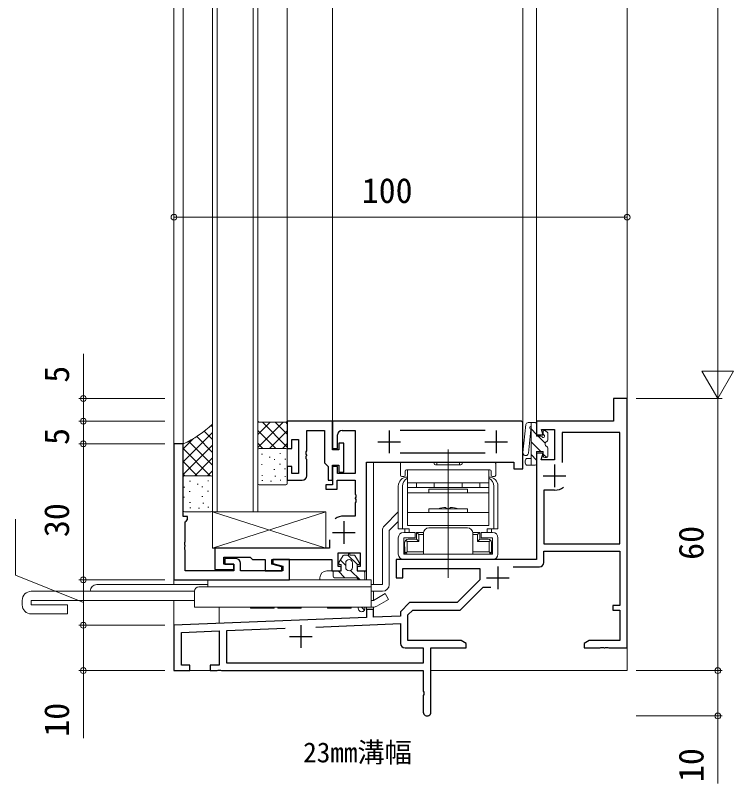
# Model space of a CAD drawing. Units: millimetres, scale not verified. Extents: x -793 to 793, y -564 to 564.
# Drawn here: x -640.8 to -482.3, y -311.3 to -141.9 of the extents above; entities that cross this region are included whole.
import ezdxf
from ezdxf.enums import TextEntityAlignment as Align

# ---------------------------------------------------------------- set-up
doc = ezdxf.new("R2010")
doc.units = ezdxf.units.MM
doc.header["$LTSCALE"] = 2
doc.layers.add('0-1_USER1', color=92, linetype='Continuous')
doc.layers.add('0-2_YKK_11', color=134, linetype='Continuous')
for name, color, linetype, lineweight in [('0-3_YKK_12', 40, 'Continuous', 18), ('0-4_YKK_13', 120, 'Continuous', 18), ('0-6_YKK_D', 200, 'Continuous', 18)]:
    doc.layers.add(name, color=color, linetype=linetype, lineweight=lineweight)
doc.styles.add('ＭＳ ゴシック', font='')
doc.styles.get('ＭＳ ゴシック').set_extended_font_data('MS Gothic')

msp = doc.modelspace()

# ---------------------------------------------------------------- linework, layer by layer
at = {"layer": '0-2_YKK_11'}
for p, q in [((-558.299, -233.4), (-558.299, -238.4)), ((-555.899, -233.33), (-537.099, -233.33)), ((-534.699, -233.4), (-534.699, -238.4)), ((-560.799, -235.9), (-555.799, -235.9)), ((-537.199, -235.9), (-532.199, -235.9)), ((-537.099, -238.47), (-555.899, -238.47)), ((-521.8, -240.9), (-521.8, -245.9)), ((-524.3, -243.4), (-519.3, -243.4)), ((-568.299, -253.4), (-568.299, -258.4)), ((-570.799, -255.9), (-565.799, -255.9)), ((-534.3, -263.4), (-534.3, -268.4)), ((-530.937, -263.53), (-525.17, -263.53)), ((-536.8, -265.9), (-531.8, -265.9)), ((-577.8, -276.4), (-577.8, -281.4)), ((-580.3, -278.9), (-575.3, -278.9))]:
    msp.add_line(p, q, dxfattribs=at)
for points in [[(-524.17, -262.53), (-524.17, -260.03), (-507.43, -260.03), (-507.43, -272.03), (-508.93, -272.03), (-508.93, -273.03), (-507.43, -273.03), (-507.43, -279.77), (-514.209, -279.77), (-515.3, -280.4), (-515.3, -281.4), (-511.758, -281.4), (-511.575, -281.28), (-511.025, -281.28), (-510.842, -281.4), (-510.758, -281.4), (-510.575, -281.28), (-510.025, -281.28), (-509.842, -281.4), (-505.8, -281.4), (-505.8, -226.4), (-508.8, -226.4), (-508.8, -231.4), (-525.8, -231.4), (-525.8, -234.4), (-524.3, -234.4), (-524.69, -233.2), (-521.8, -233.2), (-521.8, -239.9), (-524.787, -239.9), (-524.3, -238.4), (-525.8, -238.4), (-525.8, -261.9), (-556.8, -261.9), (-556.8, -265.9), (-555.3, -265.9), (-555.3, -263.9), (-538.3, -263.9), (-538.3, -266.4), (-543.3, -271.4)], [(-571.499, -257.55), (-571.499, -259.4), (-596.799, -259.4), (-596.799, -264.1), (-592.599, -264.1), (-592.599, -262.9), (-594.799, -262.9), (-594.799, -261.4), (-588.999, -261.4), (-588.799, -261.6), (-588.499, -261.9), (-585.699, -261.9), (-585.699, -264.4), (-581.999, -264.4), (-581.999, -263.5), (-584.199, -262.911), (-584.199, -261.9), (-570.999, -261.9), (-570.999, -264.4), (-568.899, -264.4), (-568.899, -263.4), (-569.599, -263.4), (-569.599, -260.4), (-564.699, -260.4), (-564.699, -263.4), (-565.399, -263.4), (-565.399, -264.4), (-563.299, -264.4), (-563.299, -240.4), (-530.799, -240.4), (-530.799, -241.9), (-528.799, -241.9), (-528.799, -231.7), (-529.099, -231.4)], [(-570.799, -231.4), (-580.799, -231.4), (-580.799, -237.4), (-579.799, -237.4), (-579.799, -235.4), (-578.299, -235.4), (-578.299, -242.9), (-579.799, -242.9), (-579.799, -241.4), (-580.799, -241.4), (-580.799, -244.4), (-577.499, -244.4)], [(-576.499, -243.4), (-576.499, -239.858), (-576.619, -239.675), (-576.619, -239.125), (-576.499, -238.942), (-576.499, -238.858), (-576.619, -238.675), (-576.619, -238.125), (-576.499, -237.942), (-576.499, -233.4), (-572.599, -233.4), (-572.599, -240.6), (-572.099, -241.1), (-571.799, -241.4), (-571.799, -244.4), (-570.799, -244.4), (-570.799, -241.1), (-569.399, -241.1), (-569.399, -242.6), (-568.299, -242.6), (-568.299, -236.2), (-569.399, -236.2), (-569.399, -237.7), (-570.799, -237.7), (-570.799, -231.4)], [(-529.099, -231.4), (-570.799, -231.4), (-570.799, -237.4), (-569.699, -237.4), (-569.699, -234.4)], [(-568.699, -233.4), (-565.799, -233.4), (-565.799, -242.9), (-569.699, -242.9), (-569.699, -241.4), (-570.799, -241.4), (-570.799, -245.4), (-572.299, -245.4), (-572.299, -246.4), (-569.799, -246.4), (-569.799, -244.4), (-565.799, -244.4), (-565.799, -247.442), (-565.679, -247.625), (-565.679, -248.175), (-565.799, -248.358), (-565.799, -248.442), (-565.679, -248.625), (-565.679, -249.175), (-565.799, -249.358), (-565.799, -252.3), (-568.299, -252.3)], [(-521.8, -246.6), (-524.17, -246.6), (-524.17, -258.4), (-507.43, -258.4), (-507.43, -233.9), (-520.17, -233.9), (-520.17, -240.48)], [(-605.799, -236.4), (-605.799, -266.4), (-580.299, -266.4), (-580.299, -261.9), (-583.999, -261.9), (-583.999, -262.8), (-581.799, -263.389), (-581.799, -264.4), (-591.099, -264.4), (-591.099, -262.7)], [(-592.099, -261.7), (-594.599, -261.7), (-594.599, -262.9), (-592.599, -262.9), (-592.599, -264.4), (-603.299, -264.4), (-603.299, -259.858), (-603.419, -259.675), (-603.419, -259.125), (-603.299, -258.942), (-603.299, -258.858), (-603.419, -258.675), (-603.419, -258.125), (-603.299, -257.942), (-603.299, -253.6), (-603.099, -253.4), (-602.799, -253.1), (-602.799, -252.4), (-603.799, -252.4), (-603.799, -236.4), (-605.799, -236.4)], [(-549.1, -295.55), (-549.1, -281.4), (-541.3, -281.4), (-541.3, -280.4), (-542.391, -279.77), (-554.17, -279.77), (-554.17, -274.075), (-553.125, -273.03), (-542.625, -273.03), (-537.595, -268), (-535.85, -268)], [(-543.3, -271.4), (-553.8, -271.4), (-555.8, -273.4), (-555.8, -274.4), (-561.8, -274.64), (-561.8, -272.9), (-563.3, -272.9), (-563.3, -274.7), (-605.8, -276.4), (-605.8, -286.4), (-602.3, -286.4), (-602.3, -285.2), (-604.17, -285.2), (-604.17, -277.966), (-595.8, -277.631), (-595.8, -285.2), (-597.8, -285.2), (-597.8, -286.4), (-596.258, -286.4), (-596.075, -286.28), (-595.525, -286.28), (-595.342, -286.4), (-550.8, -286.4), (-550.8, -290.941), (-550.68, -291.125), (-550.68, -291.675), (-550.8, -291.858), (-550.8, -295.55)], [(-574.494, -276.779), (-555.8, -276.031), (-555.8, -280.4)], [(-554.8, -281.4), (-550.8, -281.4), (-550.8, -284.77), (-594.17, -284.77), (-594.17, -277.566), (-581.265, -277.05)]]:
    msp.add_lwpolyline(points, dxfattribs=at)
for centre, radius, start, end in [((-568.699, -234.4), 1, 90.00001, 179.99999), ((-577.499, -243.4), 1, 270.00001, 359.99993), ((-521.8, -243.4), 3.2, 270.00001, 308.36652), ((-568.299, -255.9), 3.6, 90.00003, 123.05574), ((-592.099, -262.7), 1, 0.00001, 89.99999), ((-525.17, -262.53), 1, 270.00001, 359.99999), ((-554.8, -280.4), 1, 180.00001, 269.99999), ((-549.95, -295.55), 0.85, 179.99999, 0.00001)]:
    msp.add_arc(centre, radius, start, end, dxfattribs=at)
at = {"layer": '0-3_YKK_12'}
for p, q in [((-605.799, -236.7), (-605.799, -22.9)), ((-603.799, -236.7), (-603.799, -22.9)), ((-597.299, -251.402), (-597.299, -22.9)), ((-596.299, -251.402), (-596.299, -22.9)), ((-588.299, -251.402), (-588.299, -22.9)), ((-587.299, -251.402), (-587.299, -22.9)), ((-580.799, -231.7), (-580.799, -22.9)), ((-570.799, -231.7), (-570.799, -22.9)), ((-528.799, -231.7), (-528.799, -22.9)), ((-525.799, -231.7), (-525.799, -22.9)), ((-505.799, -226.7), (-505.799, -22.9)), ((-605.799, -236.4), (-603.799, -236.4)), ((-561.8, -267.4), (-561.8, -240.4)), ((-587.299, -251.402), (-597.299, -251.402)), ((-563.3, -266.4), (-563.3, -264.119)), ((-573.599, -265.9), (-573.599, -266.4)), ((-569.199, -264.4), (-572.099, -264.4)), ((-605.799, -266.1), (-605.799, -267.4)), ((-605.799, -266.4), (-573.599, -266.4)), ((-561.8, -270.9), (-561.8, -268.9)), ((-605.799, -270.9), (-605.799, -286.4)), ((-595.799, -272.4), (-595.799, -276)), ((-563.3, -273.2), (-563.3, -272.4)), ((-561.8, -273.2), (-561.8, -272.365)), ((-505.799, -280.9), (-505.799, -286.4)), ((-605.799, -286.4), (-597.499, -286.4)), ((-549.1, -286.4), (-505.799, -286.4))]:
    msp.add_line(p, q, dxfattribs=at)
msp.add_arc((-572.099, -265.9), 1.5, 90, 180, dxfattribs=at)
at = {"layer": '0-4_YKK_13'}
for p, q in [((-597.298, -243.7), (-597.298, -232.005)), ((-587.299, -237.7), (-587.299, -231.4)), ((-587.299, -237.172), (-581.727, -231.6)), ((-587.299, -234.344), (-584.555, -231.6)), ((-580.799, -237.099), (-586.298, -231.6)), ((-580.799, -234.271), (-583.47, -231.6)), ((-580.799, -231.942), (-581.142, -231.6)), ((-580.799, -231.4), (-580.998, -231.6)), ((-580.799, -237.7), (-580.799, -231.4)), ((-528.136, -232.148), (-528.784, -238.31)), ((-526.097, -231.7), (-527.639, -231.7)), ((-526.997, -231.7), (-526.997, -241.1)), ((-525.797, -234.7), (-525.797, -232)), ((-603.798, -240.344), (-597.298, -233.844)), ((-597.298, -235.443), (-599.136, -233.605)), ((-597.298, -232.614), (-597.61, -232.302)), ((-583.327, -237.4), (-587.299, -233.428)), ((-584.698, -237.4), (-580.799, -233.501)), ((-527.051, -233.304), (-527.59, -238.436)), ((-525.797, -234.304), (-526.997, -233.104)), ((-524.297, -234.18), (-524.297, -233.7)), ((-523.385, -233.888), (-523.785, -233.488)), ((-603.798, -237.515), (-601.497, -235.214)), ((-597.298, -238.271), (-600.791, -234.779)), ((-524.817, -234.7), (-525.797, -234.7)), ((-523.872, -236.229), (-525.402, -234.7)), ((-523.297, -235.551), (-523.297, -234.1)), ((-603.799, -236.4), (-603.799, -243.7)), ((-603.796, -243.169), (-597.298, -236.672)), ((-597.298, -241.099), (-602.583, -235.815)), ((-586.155, -237.4), (-587.299, -236.256)), ((-581.87, -237.4), (-580.799, -236.329)), ((-524.83, -238.1), (-526.997, -235.933)), ((-597.826, -243.4), (-603.796, -237.431)), ((-587.299, -237.7), (-587.299, -245.1)), ((-586.999, -237.4), (-581.099, -237.4)), ((-586.47, -238.636), (-586.27, -238.636)), ((-582.463, -238.54), (-582.263, -238.54)), ((-580.799, -237.7), (-580.799, -245.1)), ((-545.299, -237.606), (-545.299, -244.894)), ((-525.797, -239.961), (-526.997, -238.761)), ((-525.797, -238.1), (-525.797, -240.8)), ((-524.297, -238.1), (-525.797, -238.1)), ((-524.297, -239.1), (-524.297, -238.1)), ((-523.536, -239.394), (-524.297, -238.633)), ((-523.297, -239.1), (-523.297, -237.249)), ((-600.655, -243.4), (-603.798, -240.256)), ((-599.548, -241.75), (-597.298, -239.5)), ((-584.767, -239.287), (-584.567, -239.287)), ((-583.715, -239.839), (-583.515, -239.839)), ((-581.308, -239.743), (-581.108, -239.743)), ((-555.499, -240.4), (-548.699, -240.4)), ((-547.799, -241), (-547.799, -240.5)), ((-547.799, -240.5), (-542.799, -240.5)), ((-545.299, -238.935), (-545.299, -249.417)), ((-545.299, -244.606), (-545.299, -239.948)), ((-545.299, -251), (-545.299, -240)), ((-545.299, -240.525), (-545.299, -263.569)), ((-542.799, -241), (-542.799, -240.5)), ((-541.899, -240.4), (-535.099, -240.4)), ((-528.297, -240.6), (-528.297, -240.1)), ((-526.997, -239.6), (-527.797, -239.6)), ((-523.997, -239.4), (-523.597, -239.4)), ((-601.198, -243.4), (-599.512, -241.714)), ((-586.518, -240.922), (-586.318, -240.922)), ((-583.763, -242.029), (-583.563, -242.029)), ((-582.512, -240.826), (-582.312, -240.826)), ((-581.405, -241.86), (-581.205, -241.86)), ((-555.799, -240.7), (-555.799, -243.3)), ((-536.099, -242.1), (-554.499, -242.1)), ((-542.499, -241), (-548.099, -241)), ((-547.799, -241), (-542.799, -241)), ((-534.799, -240.7), (-534.799, -243.3)), ((-526.097, -241.1), (-527.797, -241.1)), ((-603.799, -243.7), (-603.799, -251.1)), ((-603.513, -243.37), (-603.798, -243.085)), ((-603.499, -243.4), (-597.599, -243.4)), ((-598.37, -243.4), (-597.298, -242.329)), ((-597.299, -243.7), (-597.299, -251.1)), ((-586.446, -243.352), (-586.246, -243.352)), ((-583.522, -243.483), (-583.322, -243.483)), ((-581.357, -243.556), (-581.157, -243.556)), ((-555.499, -243.6), (-555.099, -243.6)), ((-554.799, -242.4), (-554.799, -243.3)), ((-535.799, -243.3), (-535.799, -242.4)), ((-535.099, -243.6), (-535.499, -243.6)), ((-602.371, -244.636), (-602.171, -244.636)), ((-600.668, -245.287), (-600.468, -245.287)), ((-598.364, -244.54), (-598.164, -244.54)), ((-586.999, -245.4), (-581.099, -245.4)), ((-586.405, -244.473), (-586.205, -244.473)), ((-584.464, -244.58), (-584.264, -244.58)), ((-582.398, -244.377), (-582.198, -244.377)), ((-556.299, -245.7), (-556.299, -255.1)), ((-555.349, -245.7), (-555.349, -255.1)), ((-554.299, -245), (-536.299, -245)), ((-548.399, -246), (-548.399, -245)), ((-545.299, -245.663), (-545.299, -254.236)), ((-542.199, -246), (-542.199, -245)), ((-538.299, -246), (-538.299, -245)), ((-535.249, -245.7), (-535.249, -255.1)), ((-534.299, -245.7), (-534.299, -255.1)), ((-603.622, -245.935), (-603.422, -245.935)), ((-602.419, -246.922), (-602.219, -246.922)), ((-599.616, -245.839), (-599.416, -245.839)), ((-598.413, -246.826), (-598.213, -246.826)), ((-554.299, -247.2), (-536.299, -247.2)), ((-538.299, -246), (-552.299, -246)), ((-549.549, -246.4), (-541.049, -246.4)), ((-545.299, -256.165), (-545.299, -246.611)), ((-541.049, -246.4), (-541.049, -247.2)), ((-603.67, -248.125), (-603.47, -248.125)), ((-599.664, -248.029), (-599.464, -248.029)), ((-545.299, -248.9), (-545.299, -265.9)), ((-602.347, -249.352), (-602.147, -249.352)), ((-602.306, -250.473), (-602.106, -250.473)), ((-600.365, -250.58), (-600.165, -250.58)), ((-599.423, -249.483), (-599.223, -249.483)), ((-598.299, -250.377), (-598.099, -250.377)), ((-545.849, -250.4), (-545.549, -250.7)), ((-545.549, -250.7), (-545.049, -250.7)), ((-545.299, -258.464), (-545.299, -250.155)), ((-544.749, -250.4), (-545.049, -250.7)), ((-603.499, -251.4), (-597.599, -251.4)), ((-597.299, -251.396), (-572.299, -259.4)), ((-572.299, -251.396), (-597.299, -259.4)), ((-556.299, -251.4), (-559.36, -254.461)), ((-554.299, -251.5), (-536.299, -251.5)), ((-545.299, -262.402), (-545.299, -251.181)), ((-556.299, -253.521), (-558.299, -255.521)), ((-559.799, -255.521), (-559.799, -267.4)), ((-558.299, -255.521), (-558.299, -267.4)), ((-553.919, -255.1), (-556.299, -255.1)), ((-554.869, -255.1), (-554.869, -255.9)), ((-553.919, -255.9), (-553.919, -255.1)), ((-541.049, -254.9), (-549.549, -254.9)), ((-536.679, -255.1), (-534.299, -255.1)), ((-536.679, -255.1), (-536.679, -255.9)), ((-535.729, -255.1), (-535.729, -255.9)), ((-556.299, -257.1), (-556.299, -260.7)), ((-555.099, -257.1), (-555.099, -260.7)), ((-552.549, -257.1), (-555.099, -257.1)), ((-552.299, -257.4), (-554.149, -257.4)), ((-552.299, -255.9), (-550.749, -255.9)), ((-552.299, -257.4), (-552.299, -255.9)), ((-552.299, -255.9), (-551.799, -256.4)), ((-552.299, -257.4), (-551.799, -257.9)), ((-551.799, -256.4), (-551.799, -257.9)), ((-551.799, -256.4), (-550.749, -256.4)), ((-550.749, -256.1), (-550.749, -260.7)), ((-539.849, -255.9), (-538.299, -255.9)), ((-539.849, -256.1), (-539.849, -260.7)), ((-539.849, -256.4), (-538.799, -256.4)), ((-538.799, -256.4), (-538.299, -255.9)), ((-538.799, -256.4), (-538.799, -257.9)), ((-538.299, -257.4), (-538.799, -257.9)), ((-538.299, -257.4), (-538.299, -255.9)), ((-536.449, -257.4), (-538.299, -257.4)), ((-538.049, -255.9), (-538.049, -257.1)), ((-538.049, -255.9), (-535.499, -255.9)), ((-535.499, -257.1), (-538.049, -257.1)), ((-535.499, -257.1), (-535.499, -260.7)), ((-534.299, -260.7), (-534.299, -257.1)), ((-554.949, -260.7), (-554.949, -258.7)), ((-554.899, -258.1), (-554.849, -258.1)), ((-554.849, -260), (-554.849, -259.1)), ((-554.349, -257.9), (-554.644, -257.605)), ((-554.349, -260.2), (-554.349, -257.9)), ((-554.349, -257.9), (-551.799, -257.9)), ((-536.249, -257.9), (-538.799, -257.9)), ((-536.249, -257.9), (-535.954, -257.605)), ((-536.249, -260.2), (-536.249, -257.9)), ((-535.699, -258.1), (-535.749, -258.1)), ((-535.699, -259.1), (-535.749, -259.1)), ((-535.749, -260), (-535.749, -259.1)), ((-535.699, -258.1), (-535.699, -259.1)), ((-535.649, -258.7), (-535.649, -260.7)), ((-567.403, -260.9), (-565.303, -263)), ((-555.099, -260.7), (-535.499, -260.7)), ((-554.949, -260.7), (-552.999, -260.7)), ((-554.349, -260.2), (-554.644, -260.495)), ((-554.349, -260.2), (-550.749, -260.2)), ((-550.749, -260.7), (-554.149, -260.7)), ((-552.999, -260.7), (-537.599, -260.7)), ((-539.849, -260.2), (-536.249, -260.2)), ((-536.449, -260.7), (-539.849, -260.7)), ((-537.599, -260.7), (-535.649, -260.7)), ((-536.249, -260.2), (-535.954, -260.495)), ((-569.402, -262.538), (-568.438, -261.038)), ((-569.086, -262.046), (-567.899, -263.232)), ((-567.899, -263.65), (-567.899, -262.65)), ((-566.399, -262.65), (-566.399, -263.65)), ((-555.099, -261.9), (-535.499, -261.9)), ((-566.812, -264.32), (-564.732, -266.4)), ((-570.649, -265.6), (-570.649, -264.7)), ((-565.649, -265.9), (-570.349, -265.9)), ((-569.56, -264.4), (-568.06, -265.9)), ((-563.899, -264.404), (-563.654, -264.649)), ((-563.65, -265.907), (-563.674, -266.4)), ((-563.649, -264.7), (-563.649, -265.893)), ((-622.799, -267.4), (-598.299, -267.4)), ((-598.299, -267.9), (-598.299, -266.4)), ((-562.299, -266.4), (-598.299, -266.4)), ((-562.299, -266.4), (-562.299, -272.4)), ((-562.299, -267.4), (-559.799, -267.4)), ((-601.299, -268.9), (-637.299, -268.9)), ((-601.299, -272.4), (-601.299, -268.9)), ((-601.299, -268.9), (-601.299, -270.9)), ((-598.299, -267.9), (-600.299, -267.9)), ((-562.299, -267.9), (-598.299, -267.9)), ((-562.299, -268.9), (-559.799, -268.9)), ((-639.299, -271.9), (-639.299, -270.9)), ((-637.299, -271.8), (-637.299, -271)), ((-601.299, -270.9), (-637.199, -270.9)), ((-562.299, -270.9), (-561.799, -270.9)), ((-561.049, -272.199), (-558.451, -270.699)), ((-637.199, -271.9), (-629.299, -271.9)), ((-629.299, -273.9), (-629.299, -271.9)), ((-562.299, -272.4), (-601.299, -272.4)), ((-588.899, -272.4), (-588.899, -272.6)), ((-583.699, -272.4), (-588.899, -272.4)), ((-583.699, -272.6), (-588.899, -272.6)), ((-583.699, -272.4), (-583.699, -272.6)), ((-582.899, -272.4), (-582.899, -272.6)), ((-577.699, -272.4), (-582.899, -272.4)), ((-577.699, -272.6), (-582.899, -272.6)), ((-577.699, -272.4), (-577.699, -272.6)), ((-571.899, -272.4), (-571.899, -272.6)), ((-566.699, -272.6), (-571.899, -272.6)), ((-566.699, -272.4), (-566.699, -272.6)), ((-565.149, -272.65), (-565.149, -272.4)), ((-564.388, -272.4), (-563.755, -273.034)), ((-562.299, -272.4), (-561.799, -272.4)), ((-637.299, -273.9), (-629.299, -273.9))]:
    msp.add_line(p, q, dxfattribs=at)
for points in [[(-587.3, -231.4), (-587.1, -231.6), (-580.998, -231.6)], [(-536.299, -246), (-536.299, -242.1), (-554.299, -242.1), (-554.299, -246)], [(-538.299, -245), (-552.299, -245), (-552.299, -246)], [(-541.049, -247.2), (-549.549, -247.2), (-549.549, -246.4)], [(-549.549, -251.5), (-549.549, -250.7), (-541.049, -250.7), (-541.049, -251.5)], [(-555.099, -255.9), (-552.549, -255.9), (-552.549, -257.1)], [(-554.899, -258.1), (-554.899, -259.1), (-554.849, -259.1)], [(-568.186, -260.9), (-567.299, -260.9), (-567.299, -260.6), (-566.999, -260.6), (-566.999, -260.9), (-566.113, -260.9)], [(-565.861, -261.038), (-564.897, -262.538), (-564.902, -262.531)], [(-570.349, -264.4), (-568.899, -264.4), (-568.899, -263), (-569.149, -263)], [(-565.149, -263), (-565.399, -263), (-565.399, -264.4), (-563.949, -264.4)], [(-561.799, -270.9), (-559.201, -269.4), (-558.451, -270.699)]]:
    msp.add_lwpolyline(points, dxfattribs=at)
for points in [[(-554.299, -246), (-536.299, -246), (-536.299, -254.4), (-554.299, -254.4)], [(-572.299, -259.4), (-572.299, -251.396), (-597.299, -251.396), (-597.299, -259.4)]]:
    msp.add_lwpolyline(points, close=True, dxfattribs=at)
for centre, radius, start, end in [((-612.847, -216.011), 22.306, 293.92968, 314.19143), ((-527.639, -232.2), 0.5, 90, 174.00299), ((-526.097, -232), 0.3, 0, 90), ((-526.988, -232.793), 0.3, 91.71339, 232.98927), ((-527.35, -233.273), 0.3, 354.00299, 52.98927), ((-523.997, -233.7), 0.3, 45, 180), ((-524.817, -235), 0.3, 30, 90), ((-524.297, -234.7), 0.3, 210, 60), ((-523.997, -234.18), 0.3, 180, 240), ((-523.597, -234.1), 0.3, 0, 45), ((-523.297, -236.4), 0.6, 109.47122, 250.52878), ((-523.597, -235.551), 0.3, 289.47122, 0), ((-523.597, -237.249), 0.3, 0, 70.52878), ((-586.999, -237.7), 0.3, 90, 180), ((-581.099, -237.7), 0.3, 0, 90), ((-528.187, -238.373), 0.6, 174.00299, 354.00299), ((-555.499, -240.7), 0.3, 90, 180), ((-548.699, -240.7), 0.3, 0, 90), ((-541.899, -240.7), 0.3, 90, 180), ((-535.099, -240.7), 0.3, 0, 90), ((-527.797, -240.1), 0.5, 90, 180), ((-527.797, -240.6), 0.5, 180, 270), ((-523.997, -239.1), 0.3, 180, 270), ((-523.597, -239.1), 0.3, 270, 0), ((-554.499, -242.4), 0.3, 90, 180), ((-548.099, -240.7), 0.3, 180, 270), ((-542.499, -240.7), 0.3, 270, 0), ((-536.099, -242.4), 0.3, 0, 90), ((-526.097, -240.8), 0.3, 270, 0), ((-603.499, -243.7), 0.3, 90, 180), ((-597.599, -243.7), 0.3, 0, 90), ((-554.299, -245.7), 2, 90, 180), ((-555.499, -243.3), 0.3, 180, 270), ((-553.349, -245.7), 2, 118.35935, 180), ((-555.099, -243.3), 0.3, 270, 0), ((-536.299, -245.7), 2, 0, 90), ((-537.249, -245.7), 2, 0, 61.64065), ((-535.499, -243.3), 0.3, 180, 270), ((-535.099, -243.3), 0.3, 270, 0), ((-586.999, -245.1), 0.3, 180, 270), ((-581.099, -245.1), 0.3, 270, 0), ((-545.299, -258.203), 7.823, 94.03607, 106.44467), ((-545.299, -258.203), 7.823, 73.55533, 85.96393), ((-603.499, -251.1), 0.3, 180, 270), ((-597.599, -251.1), 0.3, 270, 0), ((-558.299, -255.521), 1.5, 135, 180), ((-549.549, -256.1), 1.2, 90, 180), ((-541.049, -256.1), 1.2, 0, 90), ((-555.099, -257.1), 1.2, 90, 180), ((-554.149, -258.1), 0.7, 90, 180), ((-536.449, -258.1), 0.7, 0, 90), ((-535.499, -257.1), 1.2, 0, 90), ((-568.186, -261.2), 0.3, 90, 147.27716), ((-566.113, -261.2), 0.3, 32.72284, 90), ((-555.099, -260.7), 1.2, 180, 270), ((-554.149, -260), 0.7, 180, 270), ((-536.449, -260), 0.7, 270, 0), ((-535.499, -260.7), 1.2, 270, 0), ((-569.149, -262.7), 0.3, 147.27716, 270), ((-567.149, -262.65), 0.75, 360, 180), ((-565.149, -262.7), 0.3, 270, 34.38909), ((-567.149, -263.65), 0.75, 180, 360), ((-570.349, -264.7), 0.3, 90, 180), ((-570.349, -265.6), 0.3, 180, 270), ((-565.649, -266.4), 0.5, 360, 90), ((-563.949, -264.7), 0.3, 0, 90), ((-563.949, -265.893), 0.3, 357.2073, 360), ((-622.799, -268.9), 1.5, 90, 180), ((-559.799, -267.4), 1.5, 270, 0), ((-637.299, -270.9), 2, 90, 180), ((-600.299, -268.9), 1, 90, 180), ((-637.199, -271), 0.1, 90, 180), ((-637.299, -271.9), 2, 180, 270), ((-637.199, -271.8), 0.1, 180, 270), ((-564.399, -272.65), 0.75, 180, 19.47122), ((-561.799, -270.9), 1.5, 270, 300)]:
    msp.add_arc(centre, radius, start, end, dxfattribs=at)
at = {"layer": '0-6_YKK_D'}
for p, q in [((-485.8, 176.6), (-485.8, -219.4)), ((-605.799, -186.4), (-505.799, -186.4)), ((-485.8, -226.4), (-485.8, -214.275)), ((-485.8, -226.4), (-489.3, -220.338)), ((-482.3, -220.338), (-489.3, -220.338)), ((-485.8, -226.4), (-482.3, -220.338)), ((-607.799, -226.4), (-626.8, -226.4)), ((-503.799, -226.4), (-484.8, -226.4)), ((-503.799, -226.4), (-484.8, -226.4)), ((-485.8, -226.4), (-485.8, -286.4)), ((-607.799, -231.4), (-626.8, -231.4)), ((-607.799, -231.4), (-626.8, -231.4)), ((-625.8, -236.4), (-625.8, -231.4)), ((-607.799, -236.4), (-626.8, -236.4)), ((-607.799, -236.4), (-626.8, -236.4)), ((-625.8, -236.4), (-625.8, -266.4)), ((-607.799, -266.4), (-626.8, -266.4)), ((-607.799, -266.4), (-626.8, -266.4)), ((-625.8, -266.4), (-625.8, -276.4)), ((-607.799, -276.4), (-626.8, -276.4)), ((-607.799, -276.4), (-626.8, -276.4)), ((-607.799, -286.4), (-626.8, -286.4)), ((-503.799, -286.4), (-484.8, -286.4)), ((-503.799, -286.4), (-484.8, -286.4)), ((-503.799, -296.4), (-484.8, -296.4))]:
    msp.add_line(p, q, dxfattribs=at)
for points in [[(-625.8, -231.4), (-625.8, -226.4), (-625.8, -216.503)], [(-625.8, -271.4), (-640.8, -265.35), (-640.8, -252.975)], [(-625.8, -276.4), (-625.8, -286.4), (-625.8, -301.325)], [(-485.8, -286.4), (-485.8, -296.4), (-485.8, -311.325)]]:
    msp.add_lwpolyline(points, dxfattribs=at)
for centre in [(-605.799, -186.4), (-505.799, -186.4), (-625.8, -226.4), (-625.8, -231.4), (-625.8, -231.4), (-625.8, -236.4), (-625.8, -236.4), (-625.8, -266.4), (-625.8, -266.4), (-625.8, -276.4), (-625.8, -276.4), (-625.8, -286.4), (-485.8, -286.4), (-485.8, -286.4), (-485.8, -296.4)]:
    msp.add_circle(centre, 0.637, dxfattribs=at)

# ---------------------------------------------------------------- texts
at = {"layer": '0-1_USER1', "style": 'ＭＳ ゴシック'}
msp.add_text('23mm溝幅', height=4.399, dxfattribs=at).set_placement((-577.283, -307.951), align=Align.BOTTOM_LEFT)
at = {"layer": '0-6_YKK_D', "style": 'ＭＳ ゴシック'}
msp.add_text('100', height=5.499, dxfattribs=at).set_placement((-564.365, -184.9), align=Align.BOTTOM_LEFT)
for s, p in [('5', (-627.3, -222.904)), ('5', (-627.3, -236.627)), ('30', (-627.3, -256.94)), ('60', (-487.3, -261.961)), ('10', (-627.3, -300.976)), ('10', (-487.3, -310.975))]:
    msp.add_text(s, height=5.499, rotation=90, dxfattribs=at).set_placement(p, align=Align.BOTTOM_LEFT)

doc.saveas('drawing.dxf')
